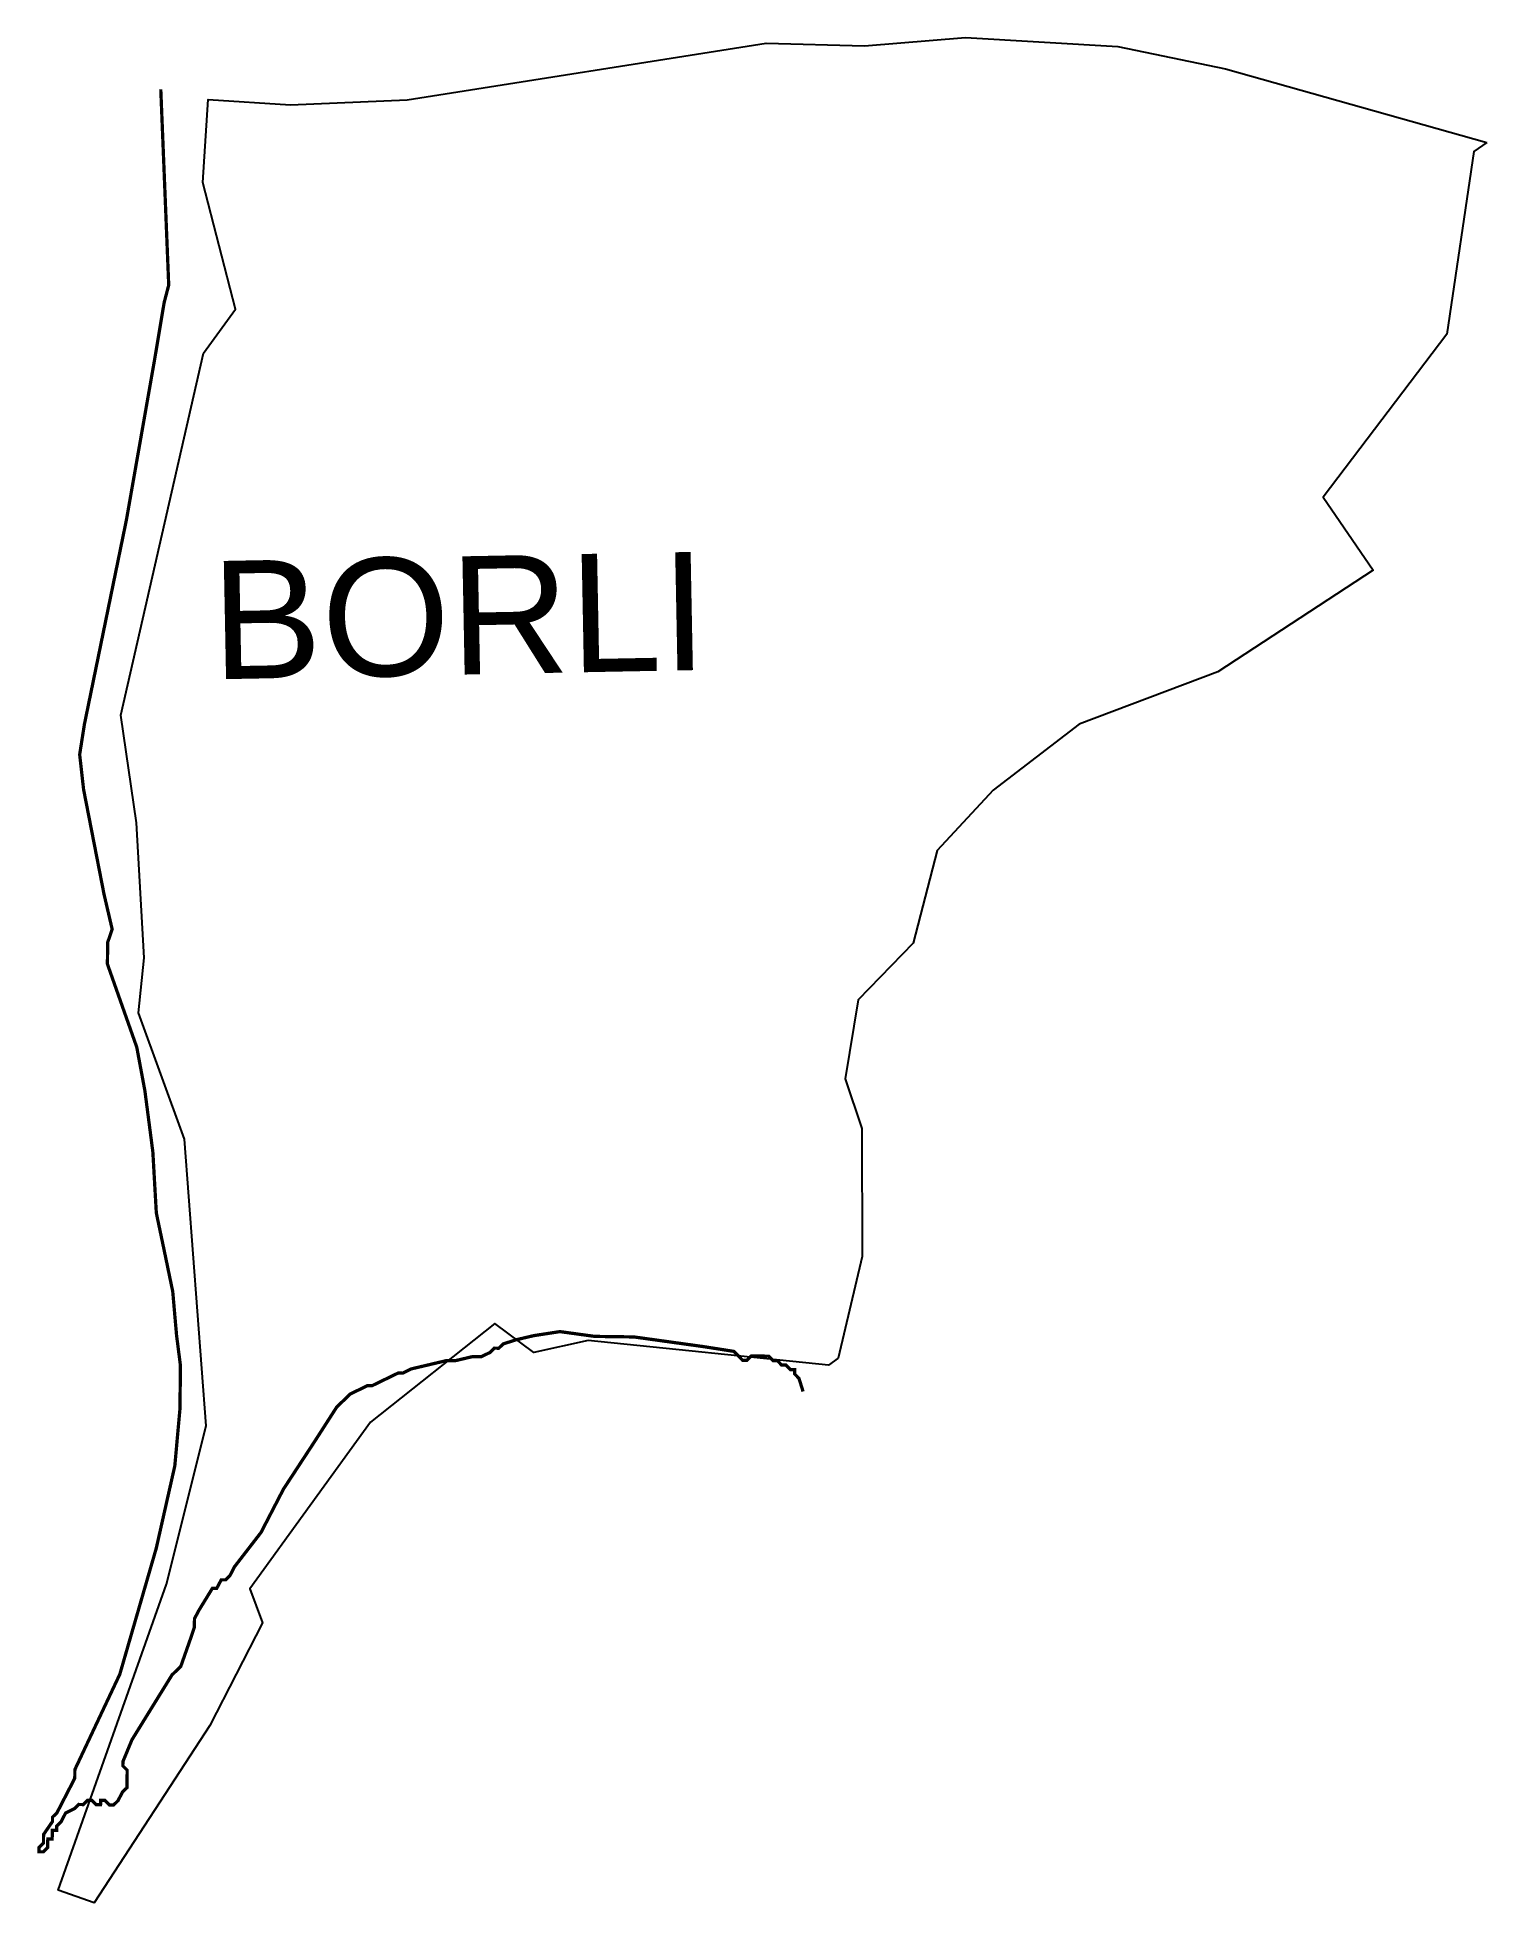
# Model space of a CAD drawing. Header units: metres. Extents: x 279394 to 280727, y 2047192 to 2048907.
import ezdxf

# ---------------------------------------------------------------- set-up
doc = ezdxf.new("R2010")
doc.units = ezdxf.units.M
for name, color, linetype in [('HIGH TIDE LINE', 6, 'Continuous'), ('village', 3, 'Continuous'), ('VILLAGE NAME', 250, 'Continuous')]:
    doc.layers.add(name, color=color, linetype=linetype)
doc.styles.get("Standard").update_dxf_attribs({"font": 'calibri.ttf'})

msp = doc.modelspace()

# ---------------------------------------------------------------- linework, layer by layer
at = {"layer": 'HIGH TIDE LINE', "lineweight": 0}
msp.add_lwpolyline([(280098.4, 2047661.7, 3, 3, 0), (280094.6, 2047673.8, 3, 3, 0), (280090.6, 2047677.9, 3, 3, 0), (280090.7, 2047681.9, 3, 3, 0), (280086.7, 2047681.9, 3, 3, 0), (280082.7, 2047686, 3, 3, 0), (280078.7, 2047686, 3, 3, 0), (280074.8, 2047690.1, 3, 3, 0), (280070.7, 2047690.1, 3, 3, 0), (280066.8, 2047694.2, 3, 3, 0), (280050.8, 2047694.4, 3, 3, 0), (280046.7, 2047690.5, 3, 3, 0), (280042.7, 2047690.5, 3, 3, 0), (280034.8, 2047698.6, 3, 3, 0), (280006.8, 2047703, 3, 3, 0), (279942.8, 2047711.9, 3, 3, 0), (279906.8, 2047712.4, 3, 3, 0), (279874.8, 2047716.8, 3, 3, 0), (279850.7, 2047713.1, 3, 3, 0), (279834.6, 2047709.3, 3, 3, 0), (279822.6, 2047705.5, 3, 3, 0), (279818.5, 2047701.5, 3, 3, 0), (279814.5, 2047701.6, 3, 3, 0), (279810.4, 2047697.6, 3, 3, 0), (279802.4, 2047693.7, 3, 3, 0), (279794.4, 2047693.8, 3, 3, 0), (279778.3, 2047690, 3, 3, 0), (279770.3, 2047690.1, 3, 3, 0), (279738.1, 2047682.5, 3, 3, 0), (279730.1, 2047678.6, 3, 3, 0), (279726, 2047678.7, 3, 3, 0), (279709.9, 2047670.9, 3, 3, 0), (279701.9, 2047667, 3, 3, 0), (279697.8, 2047667.1, 3, 3, 0), (279681.7, 2047659.3, 3, 3, 0), (279677.7, 2047655.3, 3, 3, 0), (279669.5, 2047647.4, 3, 3, 0), (279649.1, 2047615.6, 3, 3, 0), (279620.5, 2047571.9, 3, 3, 0), (279599.9, 2047532.1, 3, 3, 0), (279575.4, 2047500.4, 3, 3, 0), (279571.3, 2047492.4, 3, 3, 0), (279567.3, 2047488.5, 3, 3, 0), (279563.3, 2047488.5, 3, 3, 0), (279559.1, 2047480.6, 3, 3, 0), (279555.1, 2047480.6, 3, 3, 0), (279542.9, 2047460.7, 3, 3, 0), (279538.7, 2047452.8, 3, 3, 0), (279538.6, 2047444.8, 3, 3, 0), (279534.5, 2047432.8, 3, 3, 0), (279526.1, 2047408.9, 3, 3, 0), (279518, 2047401, 3, 3, 0), (279505.7, 2047381.1, 3, 3, 0), (279481.2, 2047341.4, 3, 3, 0), (279472.9, 2047321.4, 3, 3, 0), (279472.8, 2047317.4, 3, 3, 0), (279476.8, 2047313.4, 3, 3, 0), (279476.6, 2047297.3, 3, 3, 0), (279472.5, 2047293.4, 3, 3, 0), (279468.4, 2047285.4, 3, 3, 0), (279464.4, 2047281.5, 3, 3, 0), (279460.3, 2047281.5, 3, 3, 0), (279456.4, 2047285.6, 3, 3, 0), (279452.4, 2047285.6, 3, 3, 0), (279452.3, 2047281.6, 3, 3, 0), (279448.3, 2047281.7, 3, 3, 0), (279444.4, 2047285.7, 3, 3, 0), (279440.4, 2047285.8, 3, 3, 0), (279436.3, 2047281.8, 3, 3, 0), (279432.3, 2047281.9, 3, 3, 0), (279428.2, 2047278, 3, 3, 0), (279420.2, 2047274.1, 3, 3, 0), (279416.1, 2047266.1, 3, 3, 0), (279412, 2047262.1, 3, 3, 0), (279412, 2047258.1, 3, 3, 0), (279408, 2047258.2, 3, 3, 0), (279407.8, 2047250.2, 3, 3, 0), (279403.8, 2047250.2, 3, 3, 0), (279403.7, 2047242.2, 3, 3, 0), (279399.7, 2047238.3, 3, 3, 0), (279395.7, 2047238.3, 3, 3, 0), (279395.7, 2047242.3, 3, 3, 0), (279399.8, 2047246.3, 3, 3, 0), (279399.9, 2047254.3, 3, 3, 0), (279408.1, 2047266.2, 3, 3, 0), (279408.1, 2047270.2, 3, 3, 0), (279412.2, 2047274.2, 3, 3, 0), (279428.6, 2047306, 3, 3, 0), (279428.7, 2047314, 3, 3, 0), (279470, 2047401.6, 3, 3, 0), (279503.5, 2047517.4, 3, 3, 0), (279520.6, 2047593.3, 3, 3, 0), (279525.3, 2047645.3, 3, 3, 0), (279525.8, 2047685.4, 3, 3, 0), (279522.2, 2047713.5, 3, 3, 0), (279518.7, 2047753.6, 3, 3, 0), (279511.2, 2047789.7, 3, 3, 0), (279503.6, 2047825.9, 3, 3, 0), (279500.4, 2047882.1, 3, 3, 0), (279493.1, 2047938.2, 3, 3, 0), (279485.6, 2047978.4, 3, 3, 0), (279458.6, 2048054.9, 3, 3, 0), (279458.9, 2048074.9, 3, 3, 0), (279463, 2048086.9, 3, 3, 0), (279455.5, 2048119.1, 3, 3, 0), (279436.7, 2048215.5, 3, 3, 0), (279433.1, 2048247.6, 3, 3, 0), (279437.5, 2048275.6, 3, 3, 0), (279476.1, 2048463.4, 3, 3, 0), (279502.1, 2048611.3, 3, 3, 0), (279510.8, 2048663.3, 3, 3, 0), (279515, 2048679.3, 3, 3, 0), (279507.7, 2048859.3, 3, 3, 0)], format="xyseb", dxfattribs=at)
at = {"layer": 'village', "color": 3}
msp.add_polyline3d([(280727.1, 2048810.5, 0), (280715.4, 2048802.1, 0), (280690.4, 2048634.3, 0), (280576.7, 2048484.4, 0), (280622.7, 2048417.1, 0), (280479.7, 2048323.5, 0), (280352.2, 2048275.5, 0), (280273.2, 2048214.8, 0), (280221.6, 2048159.2, 0), (280199.5, 2048074.2, 0), (280149, 2048022.1, 0), (280137.1, 2047949.3, 0), (280152.4, 2047903.5, 0), (280152.6, 2047785.9, 0), (280130.7, 2047692.5, 0), (280121.7, 2047685.9, 0), (279900.6, 2047708.6, 0), (279850.7, 2047697.6, 0), (279814.8, 2047724.4, 0), (279700.7, 2047633.5, 0), (279589.7, 2047480.2, 0), (279601.3, 2047448.9, 0), (279552.7, 2047354.6, 0), (279446.3, 2047191.5, 0), (279413.4, 2047203.1, 0), (279513.1, 2047484.4, 0), (279549.4, 2047630, 0), (279529.5, 2047893.9, 0), (279487.3, 2048010.1, 0), (279492.4, 2048060.5, 0), (279485.4, 2048184.7, 0), (279471, 2048283.7, 0), (279546.9, 2048616.8, 0), (279576.5, 2048657.1, 0), (279546.4, 2048773.8, 0), (279551.2, 2048850.1, 0), (279627.1, 2048845, 0), (279734.3, 2048849.7, 0), (280064.4, 2048901.8, 0), (280154.8, 2048899.3, 0), (280247.8, 2048907.2, 0), (280387.8, 2048898.7, 0), (280487, 2048878.2, 0)], close=True, dxfattribs=at)

# ---------------------------------------------------------------- texts
at = {"layer": 'VILLAGE NAME', "insert": (279553.2, 2048425.4), "char_height": 108.748, "attachment_point": 1, "rotation": 1.1028}
msp.add_mtext_dynamic_manual_height_columns('{\\fArial|b0|i0|c0|p34;BORLI}', width=726.929, gutter_width=543.7, heights=[0], dxfattribs=at)

doc.saveas('drawing.dxf')
